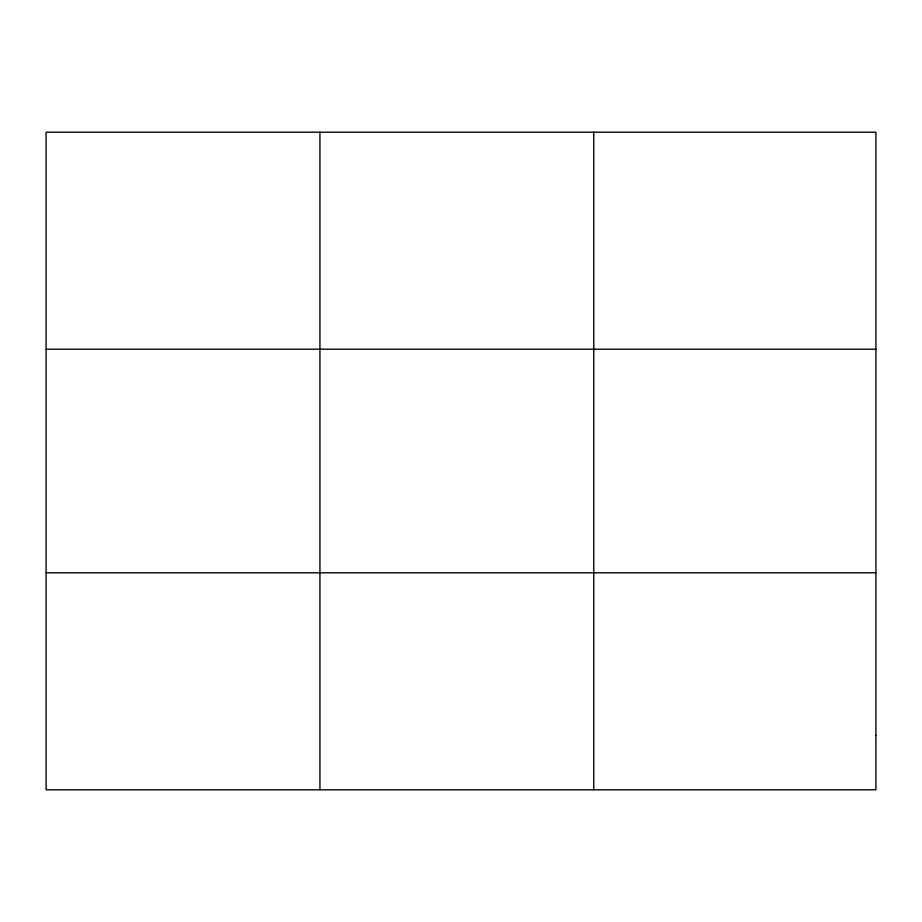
<?xml version="1.0" encoding="UTF-8"?>
<svg xmlns="http://www.w3.org/2000/svg" width="922" height="922" viewBox="0 0 922 922"><rect width="100%" height="100%" fill="white"/><g stroke="black" fill="none" stroke-linecap="round" stroke-linejoin="round"><path stroke-width="1.38" d="M319.934 132.203L319.934 789.797M593.768 132.203L593.768 789.797M46.1 349.208L875.9 349.208M46.1 572.793L875.9 572.793M875.9 735.549L875.9 789.797L46.1 789.797L46.1 132.203L875.9 132.203L875.9 735.549"/></g></svg>
